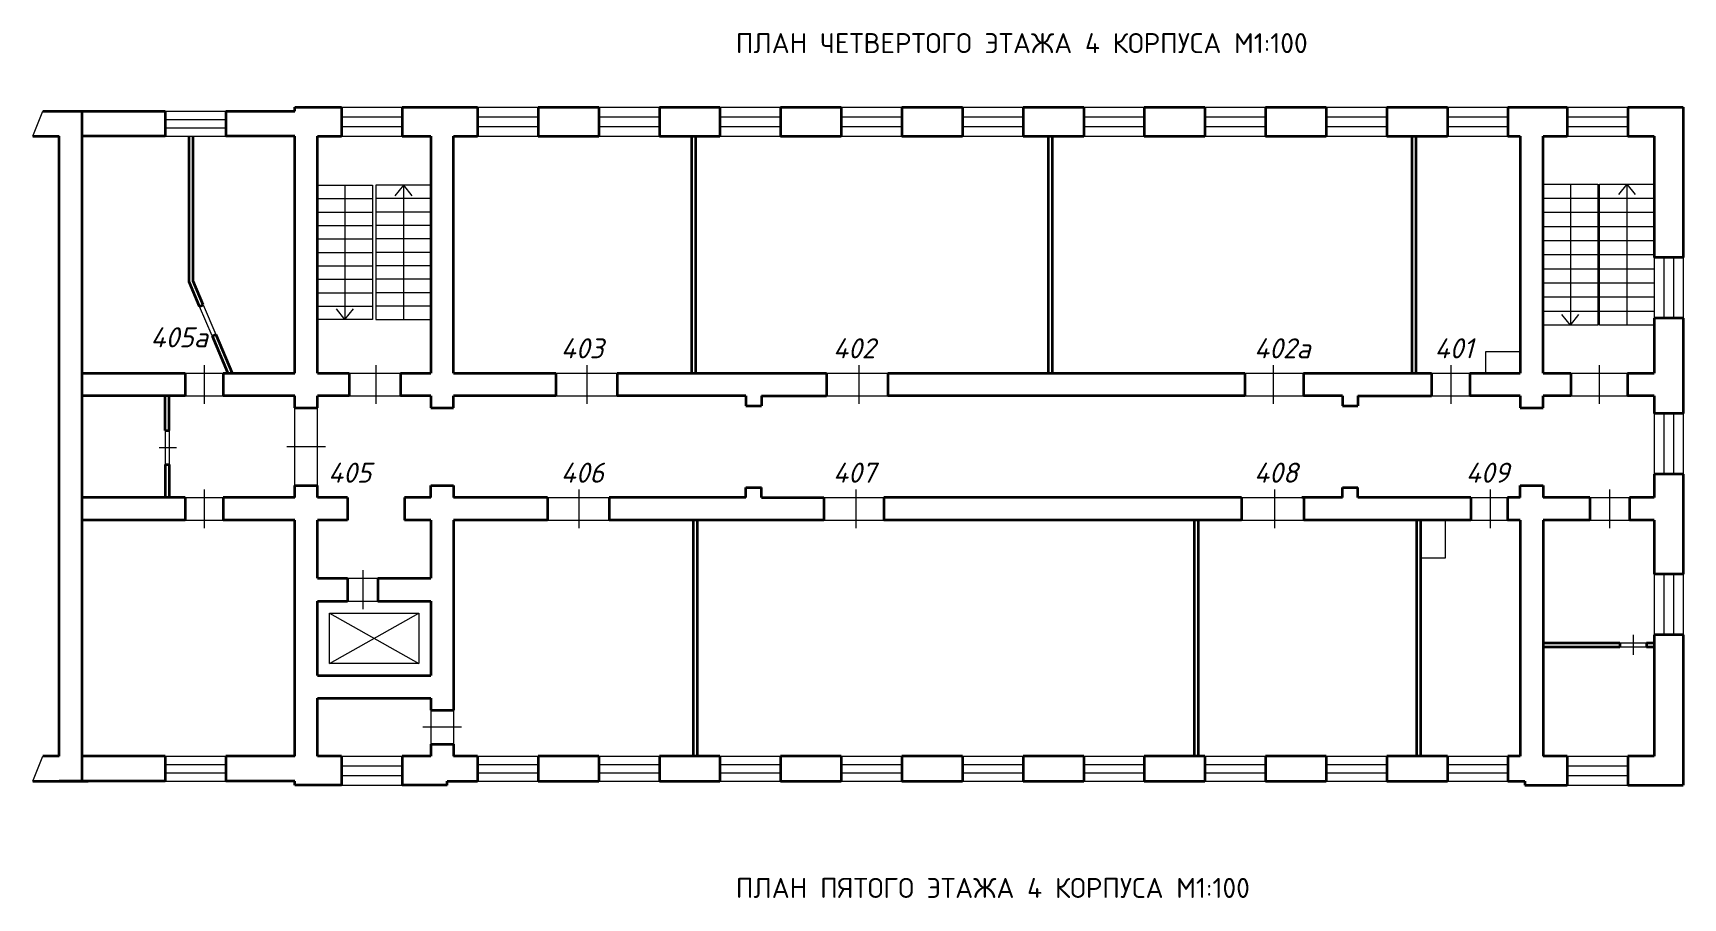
# Model space of a CAD drawing. Header units: inches. Extents: x -357 to 1347, y 2700 to 4058.
# Drawn here: x -357.3 to 55.3, y 3091.6 to 3307.9 of the extents above; entities that cross this region are included whole.
import ezdxf

# ---------------------------------------------------------------- set-up
doc = ezdxf.new("R2010")
doc.units = ezdxf.units.IN
doc.header["$MEASUREMENT"] = 0
doc.layers.add('текст', color=7, linetype='Continuous')
doc.layers.add('ТОЛСТЫЕ СТЕНЫ', color=1, linetype='Continuous', lineweight=35)
doc.layers.add('ТОНКАЯ', color=160, linetype='Continuous', lineweight=9)
doc.styles.get("Standard").update_dxf_attribs({"font": 'isocpeui.ttf', "height": 5})

msp = doc.modelspace()

# ---------------------------------------------------------------- linework, layer by layer
at = {"layer": 'ТОЛСТЫЕ СТЕНЫ'}
for p, q in [((-291.87, 3289.34), (-280.19, 3289.34)), ((-291.87, 3288.34), (-291.87, 3289.34)), ((-280.19, 3289.34), (-280.19, 3282.14)), ((-265.03, 3289.34), (-246.17, 3289.34)), ((-265.03, 3289.34), (-265.03, 3282.14)), ((-246.17, 3289.34), (-246.17, 3282.14)), ((-231.01, 3289.34), (-215.85, 3289.34)), ((-231.01, 3289.34), (-231.01, 3282.14)), ((-215.85, 3289.34), (-215.85, 3282.14)), ((-200.69, 3289.34), (-185.53, 3289.34)), ((-200.69, 3289.34), (-200.69, 3282.14)), ((-185.53, 3289.34), (-185.53, 3282.14)), ((-170.37, 3289.34), (-155.21, 3289.34)), ((-170.37, 3289.34), (-170.37, 3282.14)), ((-155.21, 3289.34), (-155.21, 3282.14)), ((-140.05, 3289.34), (-124.89, 3289.34)), ((-140.05, 3289.34), (-140.05, 3282.14)), ((-124.89, 3289.34), (-124.89, 3282.14)), ((-109.73, 3289.34), (-94.57, 3289.34)), ((-109.73, 3289.34), (-109.73, 3282.14)), ((-94.57, 3289.34), (-94.57, 3282.14)), ((-79.41, 3289.34), (-64.25, 3289.34)), ((-79.41, 3289.34), (-79.41, 3282.14)), ((-64.25, 3289.34), (-64.25, 3282.14)), ((-49.09, 3289.34), (-33.93, 3289.34)), ((-49.09, 3289.34), (-49.09, 3282.14)), ((-33.93, 3289.34), (-33.93, 3282.14)), ((-18.77, 3289.34), (-3.61, 3289.34)), ((-18.77, 3289.34), (-18.77, 3282.14)), ((-3.61, 3289.34), (-3.61, 3282.14)), ((11.55, 3289.34), (26.39, 3289.34)), ((11.55, 3289.34), (11.55, 3282.14)), ((26.39, 3289.34), (26.39, 3282.14)), ((41.55, 3289.34), (55.33, 3289.34)), ((41.55, 3289.34), (41.55, 3282.14)), ((55.33, 3289.34), (55.33, 3251.74)), ((-354.86, 3288.34), (-343.57, 3288.34)), ((-350.77, 3288.34), (-324.31, 3288.34)), ((-345.07, 3206.04), (-345.07, 3288.34)), ((-324.31, 3288.34), (-324.31, 3282.14)), ((-309.15, 3288.34), (-291.87, 3288.34)), ((-309.15, 3288.34), (-309.15, 3282.14)), ((-357.35, 3282.14), (-350.77, 3282.14)), ((-350.77, 3206.04), (-350.77, 3282.14)), ((-324.31, 3282.14), (-345.07, 3282.14)), ((-318.27, 3245.66), (-318.27, 3282.14)), ((-317.27, 3245.86), (-317.27, 3282.14)), ((-291.87, 3282.14), (-309.15, 3282.14)), ((-291.87, 3222.84), (-291.87, 3282.14)), ((-286.17, 3282.14), (-280.19, 3282.14)), ((-286.17, 3222.84), (-286.17, 3282.14)), ((-265.03, 3282.14), (-257.87, 3282.14)), ((-257.87, 3282.14), (-257.87, 3222.84)), ((-252.17, 3282.14), (-246.17, 3282.14)), ((-252.17, 3222.84), (-252.17, 3282.14)), ((-231.01, 3282.14), (-215.85, 3282.14)), ((-200.69, 3282.14), (-185.53, 3282.14)), ((-192.57, 3222.84), (-192.57, 3282.14)), ((-191.57, 3222.84), (-191.57, 3282.14)), ((-170.37, 3282.14), (-155.21, 3282.14)), ((-140.05, 3282.14), (-124.89, 3282.14)), ((-109.73, 3282.14), (-94.57, 3282.14)), ((-103.37, 3222.84), (-103.37, 3282.14)), ((-102.37, 3222.84), (-102.37, 3282.14)), ((-79.41, 3282.14), (-64.25, 3282.14)), ((-49.09, 3282.14), (-33.93, 3282.14)), ((-18.77, 3282.14), (-3.61, 3282.14)), ((-12.37, 3222.84), (-12.37, 3282.14)), ((-11.37, 3222.84), (-11.37, 3282.14)), ((11.55, 3282.14), (14.63, 3282.14)), ((14.63, 3282.14), (14.63, 3222.84)), ((20.33, 3282.14), (26.39, 3282.14)), ((20.33, 3222.84), (20.33, 3282.14)), ((41.55, 3282.14), (48.13, 3282.14)), ((48.13, 3282.14), (48.13, 3251.74)), ((55.33, 3251.74), (48.13, 3251.74)), ((-315.67, 3239.51), (-318.27, 3245.66)), ((-314.75, 3239.9), (-317.27, 3245.86)), ((-315.67, 3239.51), (-314.75, 3239.9)), ((48.13, 3236.58), (48.13, 3222.84)), ((55.33, 3236.58), (48.13, 3236.58)), ((55.33, 3236.58), (55.33, 3212.75)), ((-312.56, 3232.15), (-311.64, 3232.54)), ((-312.56, 3232.15), (-308.63, 3222.84)), ((-311.64, 3232.54), (-307.55, 3222.84)), ((-345.07, 3222.84), (-319.27, 3222.84)), ((-319.27, 3222.84), (-319.27, 3217.14)), ((-309.77, 3222.84), (-291.87, 3222.84)), ((-309.77, 3222.84), (-309.77, 3217.14)), ((-286.17, 3222.84), (-278.27, 3222.84)), ((-278.27, 3222.84), (-278.27, 3217.14)), ((-265.47, 3222.84), (-257.87, 3222.84)), ((-265.47, 3222.84), (-265.47, 3217.14)), ((-252.17, 3222.84), (-230.47, 3222.84)), ((-230.47, 3222.84), (-226.57, 3222.84)), ((-226.57, 3222.84), (-226.57, 3217.14)), ((-211.27, 3222.84), (-158.87, 3222.84)), ((-211.27, 3222.84), (-211.27, 3217.14)), ((-158.87, 3222.84), (-158.87, 3217.14)), ((-143.57, 3222.84), (-54.27, 3222.84)), ((-143.57, 3222.84), (-143.57, 3217.14)), ((-54.27, 3222.84), (-54.27, 3217.14)), ((-39.57, 3222.84), (-7.57, 3222.84)), ((-39.57, 3222.84), (-39.57, 3217.14)), ((-7.57, 3222.84), (-7.57, 3217.14)), ((2.03, 3222.84), (14.63, 3222.84)), ((2.03, 3222.84), (2.03, 3217.14)), ((20.33, 3222.84), (27.28, 3222.84)), ((27.28, 3222.84), (27.28, 3217.14)), ((41.48, 3222.84), (48.13, 3222.84)), ((41.48, 3222.84), (41.48, 3217.14)), ((-319.27, 3217.14), (-345.07, 3217.14)), ((-324.27, 3208.53), (-324.27, 3217.14)), ((-323.27, 3208.53), (-323.27, 3217.14)), ((-291.87, 3217.14), (-309.77, 3217.14)), ((-291.87, 3214.14), (-291.87, 3217.14)), ((-286.17, 3214.14), (-286.17, 3217.14)), ((-278.27, 3217.14), (-286.17, 3217.14)), ((-257.87, 3217.14), (-265.47, 3217.14)), ((-257.87, 3217.14), (-257.87, 3215.14)), ((-257.87, 3215.14), (-257.87, 3214.14)), ((-230.47, 3217.14), (-252.17, 3217.14)), ((-252.17, 3214.14), (-252.17, 3217.14)), ((-226.57, 3217.14), (-230.47, 3217.14)), ((-179.07, 3217.14), (-211.27, 3217.14)), ((-179.07, 3217.14), (-179.07, 3214.64)), ((-175.17, 3217.14), (-175.17, 3214.64)), ((-175.17, 3217.14), (-158.87, 3217.14)), ((-54.27, 3217.14), (-143.57, 3217.14)), ((-29.87, 3217.14), (-39.57, 3217.14)), ((-29.87, 3217.14), (-29.87, 3214.64)), ((-25.97, 3217.14), (-25.97, 3214.64)), ((-25.97, 3217.14), (-7.57, 3217.14)), ((14.63, 3217.14), (2.03, 3217.14)), ((14.63, 3217.14), (14.63, 3215.14)), ((14.63, 3215.14), (14.63, 3214.14)), ((27.28, 3217.14), (20.33, 3217.14)), ((20.33, 3214.14), (20.33, 3217.14)), ((48.13, 3217.14), (41.48, 3217.14)), ((48.13, 3217.14), (48.13, 3212.75)), ((-291.87, 3214.14), (-286.17, 3214.14)), ((-257.87, 3214.14), (-252.17, 3214.14)), ((-179.07, 3214.64), (-175.17, 3214.64)), ((-29.87, 3214.64), (-25.97, 3214.64)), ((14.63, 3214.14), (20.33, 3214.14)), ((55.33, 3212.75), (48.13, 3212.75)), ((-324.27, 3208.53), (-323.27, 3208.53)), ((-350.77, 3174.94), (-350.77, 3206.04)), ((-345.07, 3174.94), (-345.07, 3206.04)), ((-324.27, 3199.98), (-323.27, 3199.98)), ((-324.27, 3199.98), (-324.27, 3191.74)), ((-323.27, 3199.98), (-323.27, 3191.74)), ((-291.87, 3191.74), (-291.87, 3194.74)), ((-291.87, 3194.74), (-286.17, 3194.74)), ((-286.17, 3191.74), (-286.17, 3194.74)), ((-257.87, 3193.74), (-257.87, 3194.74)), ((-257.87, 3194.74), (-252.17, 3194.74)), ((-252.17, 3194.74), (-252.17, 3191.74)), ((-179.07, 3191.74), (-179.07, 3194.24)), ((-179.07, 3194.24), (-175.17, 3194.24)), ((-175.17, 3191.74), (-175.17, 3194.24)), ((-29.87, 3191.74), (-29.87, 3194.24)), ((-29.87, 3194.24), (-25.97, 3194.24)), ((-25.97, 3191.74), (-25.97, 3194.24)), ((14.63, 3193.74), (14.63, 3194.74)), ((14.63, 3194.74), (20.33, 3194.74)), ((20.33, 3194.74), (20.33, 3191.74)), ((48.13, 3197.59), (48.13, 3191.74)), ((55.33, 3197.59), (48.13, 3197.59)), ((55.33, 3197.59), (55.33, 3172.55)), ((-319.27, 3191.74), (-345.07, 3191.74)), ((-319.27, 3191.74), (-319.27, 3186.04)), ((-291.87, 3191.74), (-309.77, 3191.74)), ((-309.77, 3191.74), (-309.77, 3186.04)), ((-278.67, 3191.74), (-286.17, 3191.74)), ((-278.67, 3191.74), (-278.67, 3186.04)), ((-257.87, 3191.74), (-264.47, 3191.74)), ((-264.47, 3191.74), (-264.47, 3186.04)), ((-257.87, 3191.74), (-257.87, 3193.74)), ((-228.67, 3191.74), (-252.17, 3191.74)), ((-228.67, 3191.74), (-228.67, 3186.04)), ((-179.07, 3191.74), (-213.27, 3191.74)), ((-213.27, 3191.74), (-213.27, 3186.04)), ((-175.17, 3191.74), (-159.57, 3191.74)), ((-159.57, 3191.74), (-159.57, 3186.04)), ((-55.07, 3191.74), (-144.57, 3191.74)), ((-144.57, 3191.74), (-144.57, 3186.04)), ((-55.07, 3191.74), (-55.07, 3186.04)), ((-29.87, 3191.74), (-40.04, 3191.74)), ((-39.47, 3191.74), (-39.47, 3186.04)), ((2.23, 3191.74), (-25.97, 3191.74)), ((2.23, 3191.74), (2.23, 3186.04)), ((14.63, 3191.74), (11.43, 3191.74)), ((11.43, 3191.74), (11.43, 3186.04)), ((14.63, 3191.74), (14.63, 3193.74)), ((32.03, 3191.74), (20.33, 3191.74)), ((32.03, 3191.74), (32.03, 3186.04)), ((48.13, 3191.74), (41.93, 3191.74)), ((41.93, 3191.74), (41.93, 3186.04)), ((-319.27, 3186.04), (-345.07, 3186.04)), ((-291.87, 3186.04), (-309.77, 3186.04)), ((-291.87, 3130.04), (-291.87, 3186.04)), ((-286.17, 3171.54), (-286.17, 3186.04)), ((-278.67, 3186.04), (-286.17, 3186.04)), ((-257.87, 3186.04), (-264.47, 3186.04)), ((-257.87, 3186.04), (-257.87, 3171.54)), ((-228.67, 3186.04), (-252.17, 3186.04)), ((-252.17, 3186.04), (-252.17, 3138.54)), ((-159.57, 3186.04), (-213.27, 3186.04)), ((-192.17, 3127.04), (-192.17, 3186.04)), ((-191.17, 3127.04), (-191.17, 3186.04)), ((-55.07, 3186.04), (-144.57, 3186.04)), ((-66.87, 3127.04), (-66.87, 3186.04)), ((-65.87, 3127.04), (-65.87, 3186.04)), ((2.23, 3186.04), (-39.47, 3186.04)), ((-11.27, 3127.04), (-11.27, 3186.04)), ((-10.27, 3127.04), (-10.27, 3186.04)), ((14.63, 3186.04), (11.43, 3186.04)), ((14.63, 3186.04), (14.63, 3127.04)), ((32.03, 3186.04), (20.33, 3186.04)), ((20.33, 3186.04), (20.33, 3127.04)), ((48.13, 3186.04), (41.93, 3186.04)), ((48.13, 3186.04), (48.13, 3172.55)), ((-350.77, 3127.04), (-350.77, 3174.94)), ((-345.07, 3120.84), (-345.07, 3174.94)), ((-286.17, 3171.54), (-278.67, 3171.54)), ((-278.67, 3171.54), (-278.67, 3165.84)), ((-271.07, 3171.54), (-257.87, 3171.54)), ((-271.07, 3171.54), (-271.07, 3165.84)), ((55.33, 3172.55), (48.13, 3172.55)), ((-286.17, 3147.24), (-286.17, 3165.84)), ((-286.17, 3165.84), (-278.67, 3165.84)), ((-271.07, 3165.84), (-257.87, 3165.84)), ((-257.87, 3165.84), (-257.87, 3147.24)), ((48.13, 3157.39), (48.13, 3127.04)), ((55.33, 3157.39), (48.13, 3157.39)), ((55.33, 3157.39), (55.33, 3119.84)), ((20.33, 3155.44), (39.53, 3155.44)), ((20.33, 3154.44), (39.53, 3154.44)), ((39.53, 3155.44), (39.53, 3154.44)), ((46.23, 3155.44), (48.13, 3155.44)), ((46.23, 3155.44), (46.23, 3154.44)), ((46.23, 3154.44), (48.13, 3154.44)), ((-286.17, 3147.24), (-257.87, 3147.24)), ((-286.17, 3130.04), (-286.17, 3141.54)), ((-286.17, 3141.54), (-257.87, 3141.54)), ((-257.87, 3141.54), (-257.87, 3138.54)), ((-257.87, 3138.54), (-252.17, 3138.54)), ((-291.87, 3127.04), (-291.87, 3130.04)), ((-286.17, 3127.04), (-286.17, 3130.04)), ((-257.87, 3130.04), (-257.87, 3127.04)), ((-257.87, 3130.04), (-252.17, 3130.04)), ((-252.17, 3130.04), (-252.17, 3127.04)), ((-350.77, 3127.04), (-354.86, 3127.04)), ((-324.31, 3127.04), (-345.07, 3127.04)), ((-324.31, 3127.04), (-324.31, 3120.84)), ((-291.87, 3127.04), (-309.15, 3127.04)), ((-309.15, 3127.04), (-309.15, 3120.84)), ((-280.19, 3127.04), (-286.17, 3127.04)), ((-280.19, 3127.04), (-280.19, 3119.84)), ((-257.87, 3127.04), (-265.03, 3127.04)), ((-265.03, 3127.04), (-265.03, 3119.84)), ((-246.17, 3127.04), (-252.17, 3127.04)), ((-246.17, 3127.04), (-246.17, 3120.84)), ((-215.85, 3127.04), (-231.01, 3127.04)), ((-231.01, 3127.04), (-231.01, 3120.84)), ((-215.85, 3127.04), (-215.85, 3120.84)), ((-185.53, 3127.04), (-200.69, 3127.04)), ((-200.69, 3127.04), (-200.69, 3120.84)), ((-185.53, 3127.04), (-185.53, 3120.84)), ((-155.21, 3127.04), (-170.37, 3127.04)), ((-170.37, 3127.04), (-170.37, 3120.84)), ((-155.21, 3127.04), (-155.21, 3120.84)), ((-124.89, 3127.04), (-140.05, 3127.04)), ((-140.05, 3127.04), (-140.05, 3120.84)), ((-124.89, 3127.04), (-124.89, 3120.84)), ((-94.57, 3127.04), (-109.73, 3127.04)), ((-109.73, 3127.04), (-109.73, 3120.84)), ((-94.57, 3127.04), (-94.57, 3120.84)), ((-64.25, 3127.04), (-79.41, 3127.04)), ((-79.41, 3127.04), (-79.41, 3120.84)), ((-64.25, 3127.04), (-64.25, 3120.84)), ((-33.93, 3127.04), (-49.09, 3127.04)), ((-49.09, 3127.04), (-49.09, 3120.84)), ((-33.93, 3127.04), (-33.93, 3120.84)), ((-3.61, 3127.04), (-18.77, 3127.04)), ((-18.77, 3127.04), (-18.77, 3120.84)), ((-3.61, 3127.04), (-3.61, 3120.84)), ((14.63, 3127.04), (11.55, 3127.04)), ((11.55, 3127.04), (11.55, 3120.84)), ((26.39, 3127.04), (20.33, 3127.04)), ((26.39, 3127.04), (26.39, 3119.84)), ((48.13, 3127.04), (41.55, 3127.04)), ((41.55, 3127.04), (41.55, 3119.84)), ((-357.35, 3120.84), (-343.57, 3120.84)), ((-324.31, 3120.84), (-350.77, 3120.84)), ((-291.87, 3120.84), (-309.15, 3120.84)), ((-291.87, 3119.84), (-291.87, 3120.84)), ((-280.19, 3119.84), (-291.87, 3119.84)), ((-253.77, 3119.84), (-265.03, 3119.84)), ((-253.77, 3119.84), (-253.77, 3120.84)), ((-253.77, 3120.84), (-246.17, 3120.84)), ((-231.01, 3120.84), (-215.85, 3120.84)), ((-200.69, 3120.84), (-185.53, 3120.84)), ((-170.37, 3120.84), (-155.21, 3120.84)), ((-140.05, 3120.84), (-124.89, 3120.84)), ((-109.73, 3120.84), (-94.57, 3120.84)), ((-79.41, 3120.84), (-64.25, 3120.84)), ((-49.09, 3120.84), (-33.93, 3120.84)), ((-18.77, 3120.84), (-3.61, 3120.84)), ((11.55, 3120.84), (15.73, 3120.84)), ((15.73, 3120.84), (15.73, 3119.84)), ((15.73, 3119.84), (26.39, 3119.84)), ((41.55, 3119.84), (55.33, 3119.84))]:
    msp.add_line(p, q, dxfattribs=at)
at = {"layer": 'ТОНКАЯ'}
for p, q in [((-280.19, 3289.34), (-265.03, 3289.34)), ((-246.17, 3289.34), (-231.01, 3289.34)), ((-215.85, 3289.34), (-200.69, 3289.34)), ((-185.53, 3289.34), (-170.37, 3289.34)), ((-155.21, 3289.34), (-140.05, 3289.34)), ((-124.89, 3289.34), (-109.73, 3289.34)), ((-94.57, 3289.34), (-79.41, 3289.34)), ((-64.25, 3289.34), (-49.09, 3289.34)), ((-33.93, 3289.34), (-18.77, 3289.34)), ((-3.61, 3289.34), (11.55, 3289.34)), ((26.39, 3289.34), (41.55, 3289.34)), ((-357.35, 3282.14), (-354.86, 3288.34)), ((-324.31, 3288.34), (-309.15, 3288.34)), ((-324.31, 3286.27), (-309.15, 3286.27)), ((-280.19, 3286.94), (-265.03, 3286.94)), ((-246.17, 3286.94), (-231.01, 3286.94)), ((-215.85, 3286.94), (-200.69, 3286.94)), ((-185.53, 3286.94), (-170.37, 3286.94)), ((-155.21, 3286.94), (-140.05, 3286.94)), ((-124.89, 3286.94), (-109.73, 3286.94)), ((-94.57, 3286.94), (-79.41, 3286.94)), ((-64.25, 3286.94), (-49.09, 3286.94)), ((-33.93, 3286.94), (-18.77, 3286.94)), ((-3.61, 3286.94), (11.55, 3286.94)), ((26.39, 3286.94), (41.55, 3286.94)), ((-324.31, 3284.21), (-309.15, 3284.21)), ((-324.31, 3282.14), (-309.15, 3282.14)), ((-280.19, 3284.54), (-265.03, 3284.54)), ((-280.19, 3282.14), (-265.03, 3282.14)), ((-246.17, 3284.54), (-231.01, 3284.54)), ((-246.17, 3282.14), (-231.01, 3282.14)), ((-215.85, 3284.54), (-200.69, 3284.54)), ((-215.85, 3282.14), (-200.69, 3282.14)), ((-185.53, 3284.54), (-170.37, 3284.54)), ((-185.53, 3282.14), (-170.37, 3282.14)), ((-155.21, 3284.54), (-140.05, 3284.54)), ((-155.21, 3282.14), (-140.05, 3282.14)), ((-124.89, 3284.54), (-109.73, 3284.54)), ((-124.89, 3282.14), (-109.73, 3282.14)), ((-94.57, 3284.54), (-79.41, 3284.54)), ((-94.57, 3282.14), (-79.41, 3282.14)), ((-64.25, 3284.54), (-49.09, 3284.54)), ((-64.25, 3282.14), (-49.09, 3282.14)), ((-33.93, 3284.54), (-18.77, 3284.54)), ((-33.93, 3282.14), (-18.77, 3282.14)), ((-3.61, 3284.54), (11.55, 3284.54)), ((-3.61, 3282.14), (11.55, 3282.14)), ((26.39, 3284.54), (41.55, 3284.54)), ((26.39, 3282.14), (41.55, 3282.14)), ((-286.17, 3269.84), (-272.47, 3269.84)), ((-279.32, 3269.84), (-279.32, 3236.24)), ((-272.47, 3269.84), (-272.47, 3236.24)), ((-257.87, 3269.84), (-271.57, 3269.84)), ((-271.57, 3269.84), (-271.57, 3236.24)), ((-264.72, 3269.84), (-266.84, 3267.19)), ((-264.72, 3269.84), (-264.72, 3236.24)), ((-264.72, 3269.84), (-264.72, 3266.48)), ((-264.72, 3269.84), (-262.61, 3267.19)), ((20.33, 3270.14), (34.03, 3270.14)), ((27.18, 3270.14), (27.18, 3234.84)), ((34.03, 3270.14), (34.03, 3234.84)), ((34.43, 3234.84), (34.43, 3270.14)), ((34.43, 3270.14), (48.13, 3270.14)), ((41.28, 3270.14), (39.16, 3267.49)), ((41.28, 3270.14), (41.28, 3234.84)), ((41.28, 3270.14), (41.28, 3266.78)), ((41.28, 3270.14), (43.39, 3267.49)), ((-286.17, 3266.48), (-272.47, 3266.48)), ((-257.87, 3266.48), (-271.57, 3266.48)), ((20.33, 3266.61), (34.03, 3266.61)), ((34.43, 3266.61), (48.13, 3266.61)), ((-286.17, 3263.12), (-272.47, 3263.12)), ((-257.87, 3263.12), (-271.57, 3263.12)), ((20.33, 3263.08), (34.03, 3263.08)), ((34.43, 3263.08), (48.13, 3263.08)), ((-286.17, 3259.76), (-272.47, 3259.76)), ((-286.17, 3256.4), (-272.47, 3256.4)), ((-257.87, 3259.76), (-271.57, 3259.76)), ((-257.87, 3256.4), (-271.57, 3256.4)), ((20.33, 3259.55), (34.03, 3259.55)), ((20.33, 3256.02), (34.03, 3256.02)), ((34.43, 3259.55), (48.13, 3259.55)), ((34.43, 3256.02), (48.13, 3256.02)), ((-286.17, 3253.04), (-272.47, 3253.04)), ((-257.87, 3253.04), (-271.57, 3253.04)), ((20.33, 3252.49), (34.03, 3252.49)), ((34.43, 3252.49), (48.13, 3252.49)), ((-286.17, 3249.68), (-272.47, 3249.68)), ((-257.87, 3249.68), (-271.57, 3249.68)), ((20.33, 3248.96), (34.03, 3248.96)), ((34.43, 3248.96), (48.13, 3248.96)), ((48.13, 3251.74), (48.13, 3236.58)), ((50.53, 3251.74), (50.53, 3236.58)), ((52.93, 3251.74), (52.93, 3236.58)), ((55.33, 3251.74), (55.33, 3236.58)), ((-286.17, 3246.32), (-272.47, 3246.32)), ((-257.87, 3246.32), (-271.57, 3246.32)), ((20.33, 3245.43), (34.03, 3245.43)), ((34.43, 3245.43), (48.13, 3245.43)), ((-314.75, 3239.9), (-311.64, 3232.54)), ((-286.17, 3242.96), (-272.47, 3242.96)), ((-286.17, 3239.6), (-272.47, 3239.6)), ((-257.87, 3242.96), (-271.57, 3242.96)), ((-257.87, 3239.6), (-271.57, 3239.6)), ((20.33, 3241.9), (34.03, 3241.9)), ((34.43, 3241.9), (48.13, 3241.9)), ((-312.56, 3232.15), (-315.67, 3239.51)), ((-272.47, 3236.24), (-286.17, 3236.24)), ((-279.32, 3236.24), (-281.44, 3238.89)), ((-279.32, 3236.24), (-277.21, 3238.89)), ((-271.57, 3236.24), (-257.87, 3236.24)), ((20.33, 3238.37), (34.03, 3238.37)), ((27.18, 3234.84), (25.06, 3237.49)), ((27.18, 3234.84), (29.29, 3237.49)), ((34.43, 3238.37), (48.13, 3238.37)), ((34.03, 3234.84), (20.33, 3234.84)), ((48.13, 3234.84), (34.43, 3234.84)), ((6.03, 3222.84), (6.03, 3228.24)), ((6.03, 3228.24), (14.63, 3228.24)), ((-314.52, 3224.84), (-314.52, 3215.14)), ((-271.57, 3224.84), (-271.57, 3215.14)), ((-218.87, 3224.84), (-218.87, 3215.14)), ((-150.77, 3224.84), (-150.77, 3215.14)), ((-47.21, 3224.84), (-47.21, 3215.14)), ((-2.78, 3224.84), (-2.78, 3215.14)), ((34.38, 3224.84), (34.38, 3215.14)), ((-319.27, 3222.84), (-309.77, 3222.84)), ((-278.27, 3222.84), (-265.47, 3222.84)), ((-226.57, 3222.84), (-211.27, 3222.84)), ((-158.87, 3222.84), (-143.57, 3222.84)), ((-54.27, 3222.84), (-39.57, 3222.84)), ((-7.57, 3222.84), (2.03, 3222.84)), ((27.28, 3222.84), (41.48, 3222.84)), ((-319.27, 3217.14), (-309.77, 3217.14)), ((-278.27, 3217.14), (-265.47, 3217.14)), ((-226.57, 3217.14), (-211.27, 3217.14)), ((-158.87, 3217.14), (-143.57, 3217.14)), ((-54.27, 3217.14), (-39.57, 3217.14)), ((-7.57, 3217.14), (2.03, 3217.14)), ((27.28, 3217.14), (41.48, 3217.14)), ((-291.87, 3194.74), (-291.87, 3214.14)), ((-286.17, 3194.74), (-286.17, 3214.14)), ((48.13, 3212.75), (48.13, 3197.59)), ((50.53, 3212.75), (50.53, 3197.59)), ((52.93, 3212.75), (52.93, 3197.59)), ((55.33, 3212.75), (55.33, 3197.59)), ((-324.27, 3208.53), (-324.27, 3199.98)), ((-323.27, 3208.53), (-323.27, 3199.98)), ((-325.8, 3204.22), (-321.49, 3204.22)), ((-284.17, 3204.44), (-293.87, 3204.44)), ((-319.27, 3191.74), (-309.77, 3191.74)), ((-314.52, 3193.74), (-314.52, 3184.04)), ((-228.67, 3191.74), (-213.27, 3191.74)), ((-220.83, 3193.74), (-220.83, 3184.04)), ((-159.57, 3191.74), (-144.57, 3191.74)), ((-151.55, 3193.74), (-151.55, 3184.04)), ((-55.07, 3191.74), (-39.47, 3191.74)), ((-46.84, 3193.74), (-46.84, 3184.04)), ((2.23, 3191.74), (11.43, 3191.74)), ((7.11, 3193.74), (7.11, 3184.04)), ((32.03, 3191.74), (41.93, 3191.74)), ((36.98, 3193.74), (36.98, 3184.04)), ((-319.27, 3186.04), (-309.77, 3186.04)), ((-228.67, 3186.04), (-213.27, 3186.04)), ((-159.57, 3186.04), (-144.57, 3186.04)), ((-55.07, 3186.04), (-39.47, 3186.04)), ((-4.17, 3186.04), (-4.17, 3176.54)), ((2.23, 3186.04), (11.43, 3186.04)), ((32.03, 3186.04), (41.93, 3186.04)), ((-274.87, 3173.54), (-274.87, 3163.84)), ((-4.17, 3176.54), (-10.27, 3176.54)), ((-278.67, 3171.54), (-271.07, 3171.54)), ((48.13, 3172.55), (48.13, 3157.39)), ((50.53, 3172.55), (50.53, 3157.39)), ((52.93, 3172.55), (52.93, 3157.39)), ((55.33, 3172.55), (55.33, 3157.39)), ((-278.67, 3165.84), (-271.07, 3165.84)), ((-283.17, 3162.84), (-260.87, 3162.84)), ((-283.17, 3150.24), (-283.17, 3162.84)), ((-283.17, 3162.84), (-260.87, 3150.24)), ((-283.17, 3150.24), (-260.87, 3162.84)), ((-260.87, 3162.84), (-260.87, 3150.24)), ((42.88, 3157.44), (42.88, 3152.44)), ((39.53, 3155.44), (46.23, 3155.44)), ((39.53, 3154.44), (46.23, 3154.44)), ((-260.87, 3150.24), (-283.17, 3150.24)), ((-257.87, 3138.54), (-257.87, 3130.04)), ((-252.17, 3138.54), (-252.17, 3130.04)), ((-250.17, 3134.29), (-259.87, 3134.29)), ((-357.35, 3120.84), (-354.86, 3127.04)), ((-324.31, 3127.04), (-309.15, 3127.04)), ((-324.31, 3124.97), (-309.15, 3124.97)), ((-280.19, 3127.04), (-265.03, 3127.04)), ((-280.19, 3124.64), (-265.03, 3124.64)), ((-246.17, 3127.04), (-231.01, 3127.04)), ((-246.17, 3124.97), (-231.01, 3124.97)), ((-215.85, 3127.04), (-200.69, 3127.04)), ((-215.85, 3124.97), (-200.69, 3124.97)), ((-185.53, 3127.04), (-170.37, 3127.04)), ((-185.53, 3124.97), (-170.37, 3124.97)), ((-155.21, 3127.04), (-140.05, 3127.04)), ((-155.21, 3124.97), (-140.05, 3124.97)), ((-124.89, 3127.04), (-109.73, 3127.04)), ((-124.89, 3124.97), (-109.73, 3124.97)), ((-94.57, 3127.04), (-79.41, 3127.04)), ((-94.57, 3124.97), (-79.41, 3124.97)), ((-64.25, 3127.04), (-49.09, 3127.04)), ((-64.25, 3124.97), (-49.09, 3124.97)), ((-33.93, 3127.04), (-18.77, 3127.04)), ((-33.93, 3124.97), (-18.77, 3124.97)), ((-3.61, 3127.04), (11.55, 3127.04)), ((-3.61, 3124.97), (11.55, 3124.97)), ((26.39, 3127.04), (41.55, 3127.04)), ((26.39, 3124.64), (41.55, 3124.64)), ((-324.31, 3122.91), (-309.15, 3122.91)), ((-324.31, 3120.84), (-309.15, 3120.84)), ((-280.19, 3122.24), (-265.03, 3122.24)), ((-280.19, 3119.84), (-265.03, 3119.84)), ((-246.17, 3122.91), (-231.01, 3122.91)), ((-246.17, 3120.84), (-231.01, 3120.84)), ((-215.85, 3122.91), (-200.69, 3122.91)), ((-215.85, 3120.84), (-200.69, 3120.84)), ((-185.53, 3122.91), (-170.37, 3122.91)), ((-185.53, 3120.84), (-170.37, 3120.84)), ((-155.21, 3122.91), (-140.05, 3122.91)), ((-155.21, 3120.84), (-140.05, 3120.84)), ((-124.89, 3122.91), (-109.73, 3122.91)), ((-124.89, 3120.84), (-109.73, 3120.84)), ((-94.57, 3122.91), (-79.41, 3122.91)), ((-94.57, 3120.84), (-79.41, 3120.84)), ((-64.25, 3122.91), (-49.09, 3122.91)), ((-64.25, 3120.84), (-49.09, 3120.84)), ((-33.93, 3122.91), (-18.77, 3122.91)), ((-33.93, 3120.84), (-18.77, 3120.84)), ((-3.61, 3122.91), (11.55, 3122.91)), ((-3.61, 3120.84), (11.55, 3120.84)), ((26.39, 3122.24), (41.55, 3122.24)), ((26.39, 3119.84), (41.55, 3119.84))]:
    msp.add_line(p, q, dxfattribs=at)

# ---------------------------------------------------------------- texts
at = {"layer": 'текст', "char_height": 5, "attachment_point": 1}
for s, width, gutter_width, heights, insert in [('{\\fISOCPEUR|b0|i0|c204|p34;ПЛАН ЧЕТВЕРТОГО ЭТАЖА 4 КОРПУСА М1:100}', 171.9746, 62.57, [5.82], (-181.58, 3307.87)), ('405а', 19.4805, 25, [0], (-327.98, 3234.3)), ('403', 19.4805, 25, [0], (-225.36, 3231.55)), ('402', 19.4805, 25, [0], (-157.26, 3231.55)), ('402а', 19.4805, 25, [0], (-51.96, 3231.55)), ('401', 19.4805, 25, [0], (-6.81, 3231.55)), ('405', 19.4805, 25, [0], (-283.55, 3200.45)), ('406', 19.4805, 25, [0], (-225.36, 3200.45)), ('407', 19.4805, 25, [0], (-157.26, 3200.45)), ('408', 19.4805, 25, [0], (-51.96, 3200.45)), ('409', 19.4805, 25, [0], (0.99, 3200.45)), ('{\\fISOCPEUR|b0|i0|c204|p34;ПЛАН ПЯТОГО ЭТАЖА 4 КОРПУСА М1:100}', 171.9746, 62.57, [5.82], (-181.58, 3096.61))]:
    msp.add_mtext_dynamic_manual_height_columns(s, width=width, gutter_width=gutter_width, heights=heights, dxfattribs=dict(at, insert=insert))

doc.saveas('drawing.dxf')
